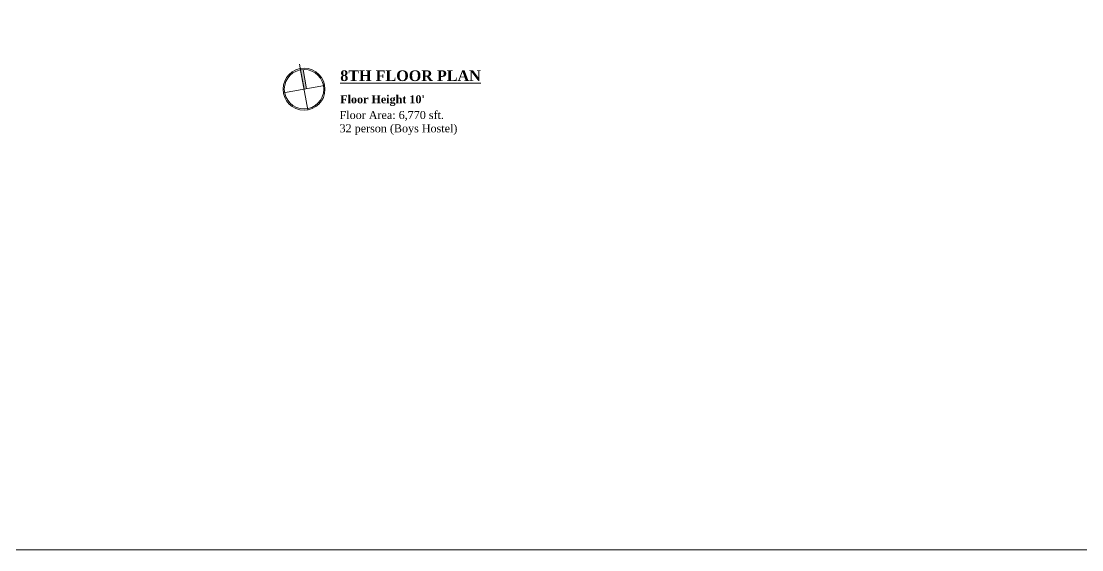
# Model space of a CAD drawing. Header units: feet. Extents: x 25261344 to 25389498, y 30010528 to 30074588.
# Drawn here: x 25371706 to 25373695, y 30071075 to 30072066 of the extents above; entities that cross this region are included whole.
import ezdxf

# ---------------------------------------------------------------- set-up
doc = ezdxf.new("R2010")
doc.units = ezdxf.units.FT
doc.header["$LTSCALE"] = 30
doc.header["$MEASUREMENT"] = 0
doc.layers.get('0').update_dxf_attribs({"lineweight": 5})
doc.layers.add('TITLE TEXT', color=7, linetype='Continuous', lineweight=18)
doc.styles.add('MtXpl_Times_New_Roma', font='timesbd.ttf')
doc.styles.get("Standard").update_dxf_attribs({"font": 'timesbd.ttf'})

msp = doc.modelspace()

# ---------------------------------------------------------------- hatches: boundary and pattern name
at = {"layer": 'TITLE TEXT'}
msp.add_hatch(color=256, dxfattribs=at).paths.add_polyline_path([(25372234.9, 30071975.6, 0.032487), (25372230.1, 30071975.1), (25372236.7, 30071938.7), (25372241.4, 30071939.6)])

# ---------------------------------------------------------------- linework, layer by layer
msp.add_lwpolyline([(25352085.2, 30073771.6), (25389498.3, 30073771.6), (25389498.3, 30071075.1), (25352085.2, 30071075.1)], close=True)
for p, q in [((25372236.7, 30071938.7), (25372228.2, 30071985.6)), ((25372243.7, 30071900.1), (25372229.7, 30071977.3)), ((25372241.4, 30071939.6), (25372234.8, 30071975.8)), ((25372198.1, 30071931.7), (25372275.3, 30071945.7))]:
    msp.add_line(p, q, dxfattribs=at)
for radius in [39.3, 37]:
    msp.add_circle((25372236.7, 30071938.7), radius, dxfattribs=at)

# ---------------------------------------------------------------- texts
at = {"layer": 'TITLE TEXT', "style": 'MtXpl_Times_New_Roma'}
for s, height, p in [('%%U8TH FLOOR PLAN', 20, (25372304.6, 30071954)), ("Floor Height 10'", 15, (25372304.6, 30071912.3))]:
    msp.add_text(s, height=height, dxfattribs=at).set_placement(p)
at = {"layer": 'TITLE TEXT', "insert": (25372292, 30071897.8), "char_height": 15, "width": 323.372, "attachment_point": 1}
msp.add_mtext('{\\fTimes New Roman|b0|i0|c0|p18;  Floor Area: 6,770 sft.\\P  32 person (Boys Hostel)}', dxfattribs=at)

doc.saveas('drawing.dxf')
